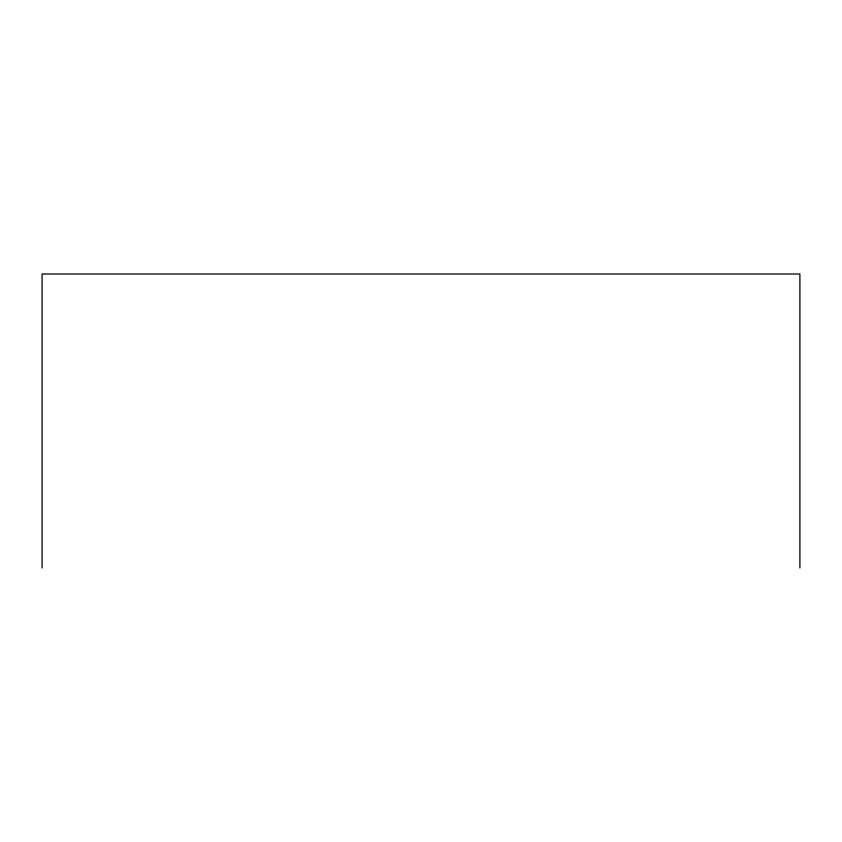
<?xml version="1.0" encoding="UTF-8"?>
<svg xmlns="http://www.w3.org/2000/svg" width="842" height="842" viewBox="0 0 842 842"><rect width="100%" height="100%" fill="white"/><g stroke="black" fill="none" stroke-linecap="round" stroke-linejoin="round"><path stroke-width="1.26" d="M799.9 567.992L799.9 274.008L42.1 274.008L42.1 567.992"/></g></svg>
